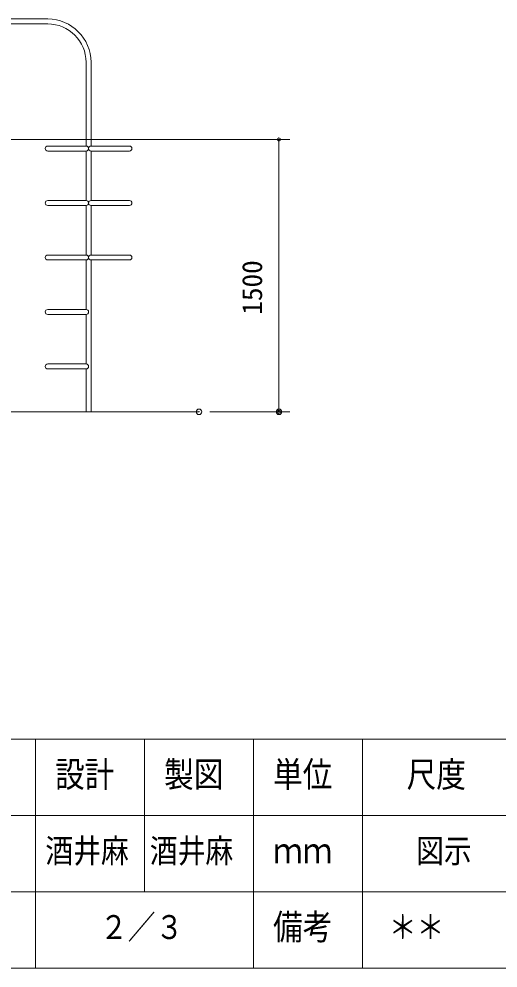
# Model space of a CAD drawing. Units: millimetres on the paper, scale 1:60. Extents: x 0 to 420, y -297 to 594.
# Drawn here: x 168.5 to 212.4, y 15 to 102.1 of the extents above; entities that cross this region are included whole.
import ezdxf
from ezdxf.enums import TextEntityAlignment as Align

# ---------------------------------------------------------------- set-up
doc = ezdxf.new("R2010")
doc.units = ezdxf.units.MM
doc.header["$PDMODE"] = 32
doc.header["$PDSIZE"] = 0.5
doc.layers.add('LY_1', color=7, linetype='Continuous', lineweight=9)
doc.styles.add('ＭＳ ゴシック', font='')
doc.styles.get('ＭＳ ゴシック').set_extended_font_data('MS Gothic')

# ---------------------------------------------------------------- blocks, each defined once
blk = doc.blocks.new('-000-_DOTSMALL')
at = {"color": 7, "linetype": 'Continuous', "lineweight": 9}
blk.add_circle((0, 0), 0.0625, dxfattribs=at)
blk.add_circle((0, 0), 0.0625, dxfattribs=at)

msp = doc.modelspace()

# ---------------------------------------------------------------- linework, layer by layer
at = {"layer": 'LY_1'}
for p, q in [((171.124, 102.114), (167.601, 102.114)), ((171.124, 101.661), (167.601, 101.661)), ((174.648, 90.447), (174.648, 98.137)), ((175.101, 90.447), (175.101, 98.137)), ((174.648, 90.447), (171.124, 90.447)), ((174.648, 89.994), (171.124, 89.994)), ((174.648, 85.447), (174.648, 89.994)), ((178.624, 90.447), (175.101, 90.447)), ((178.624, 89.994), (175.101, 89.994)), ((175.101, 85.447), (175.101, 89.994)), ((174.648, 85.447), (171.124, 85.447)), ((175.101, 85.447), (178.624, 85.447)), ((174.648, 84.994), (171.124, 84.994)), ((174.648, 80.447), (174.648, 84.994)), ((175.101, 84.994), (178.624, 84.994)), ((175.101, 80.447), (175.101, 84.994)), ((174.648, 80.447), (171.124, 80.447)), ((178.624, 80.447), (175.101, 80.447)), ((174.648, 79.994), (171.124, 79.994)), ((174.648, 75.447), (174.648, 79.994)), ((175.101, 66.054), (175.101, 79.994)), ((178.624, 79.994), (175.101, 79.994)), ((174.648, 75.447), (171.124, 75.447)), ((174.648, 74.994), (171.124, 74.994)), ((174.648, 70.447), (174.648, 74.994)), ((174.648, 70.447), (171.124, 70.447)), ((174.648, 69.994), (171.124, 69.994)), ((174.648, 66.054), (174.648, 69.994)), ((185, 66.054), (52.154, 66.054)), ((17.5, 36), (402.5, 36)), ((170, 36), (170, 22)), ((180, 36), (180, 22)), ((190, 36), (190, 15)), ((200, 36), (200, 22)), ((160, 22), (402.5, 22)), ((200, 22), (200, 15)), ((17.5, 15), (402.5, 15))]:
    msp.add_line(p, q, dxfattribs=at)
at = {"layer": 'LY_1', "lineweight": 18}
for p, q in [((166.798, 91.054), (193.342, 91.054)), ((192.342, 91.054), (192.342, 66.054)), ((186, 66.054), (193.342, 66.054)), ((160, 29), (215, 29)), ((170, 22), (170, 15))]:
    msp.add_line(p, q, dxfattribs=at)
at = {"layer": 'LY_1'}
for centre, radius, start, end in [((171.124, 98.137), 3.977, 0, 90), ((171.124, 98.137), 3.523, 0, 90), ((171.124, 90.221), 0.227, 90, 270), ((174.648, 90.221), 0.227, 270, 90), ((175.101, 90.221), 0.227, 90, 270), ((178.624, 90.221), 0.227, 270, 90), ((171.124, 85.221), 0.227, 90, 270), ((174.648, 85.221), 0.227, 270, 90), ((175.101, 85.221), 0.227, 90, 270), ((178.624, 85.221), 0.227, 270, 90), ((171.124, 80.221), 0.227, 90, 270), ((174.648, 80.221), 0.227, 270, 90), ((175.101, 80.221), 0.227, 90, 270), ((178.624, 80.221), 0.227, 270, 90), ((171.124, 75.221), 0.227, 90, 270), ((174.648, 75.221), 0.227, 270, 90), ((171.124, 70.221), 0.227, 90, 270), ((174.648, 70.221), 0.227, 270, 90)]:
    msp.add_arc(centre, radius, start, end, dxfattribs=at)
for p in [(185, 66.054), (185, 66.054), (192.342, 66.054)]:
    msp.add_point(p, dxfattribs=at)

# ---------------------------------------------------------------- block references
at = {"layer": 'LY_1', "xscale": 2.32, "yscale": 2.32}
for p, rotation in [((192.342, 91.054), 90), ((192.342, 66.054), 270)]:
    msp.add_blockref('-000-_DOTSMALL', p, dxfattribs=dict(at, rotation=rotation))

# ---------------------------------------------------------------- texts
at = {"layer": 'LY_1', "style": 'ＭＳ ゴシック'}
msp.add_text('1500', height=1.833, rotation=90, dxfattribs=at).set_placement((191.342, 74.975), align=Align.BOTTOM_LEFT)
at = {"layer": 'LY_1', "style": 'ＭＳ ゴシック', "width": 0.85}
for s, height, p in [('設計', 2.346, (171.8, 30.9)), ('製図', 2.346, (181.8, 30.9)), ('単位', 2.346, (191.8, 30.9)), ('尺度', 2.346, (204.05, 30.9)), ('酒井麻', 2.199, (170.917, 24)), ('酒井麻', 2.199, (180.5, 24)), ('図示', 2.199, (204.917, 24)), ('ｍｍ', 2.346, (191.8, 23.9)), ('２／３', 2.199, (175.917, 17)), ('備考', 2.346, (191.8, 16.9)), ('＊＊', 2.199, (202.417, 17))]:
    msp.add_text(s, height=height, dxfattribs=at).set_placement(p, align=Align.BOTTOM_LEFT)

doc.saveas('drawing.dxf')
